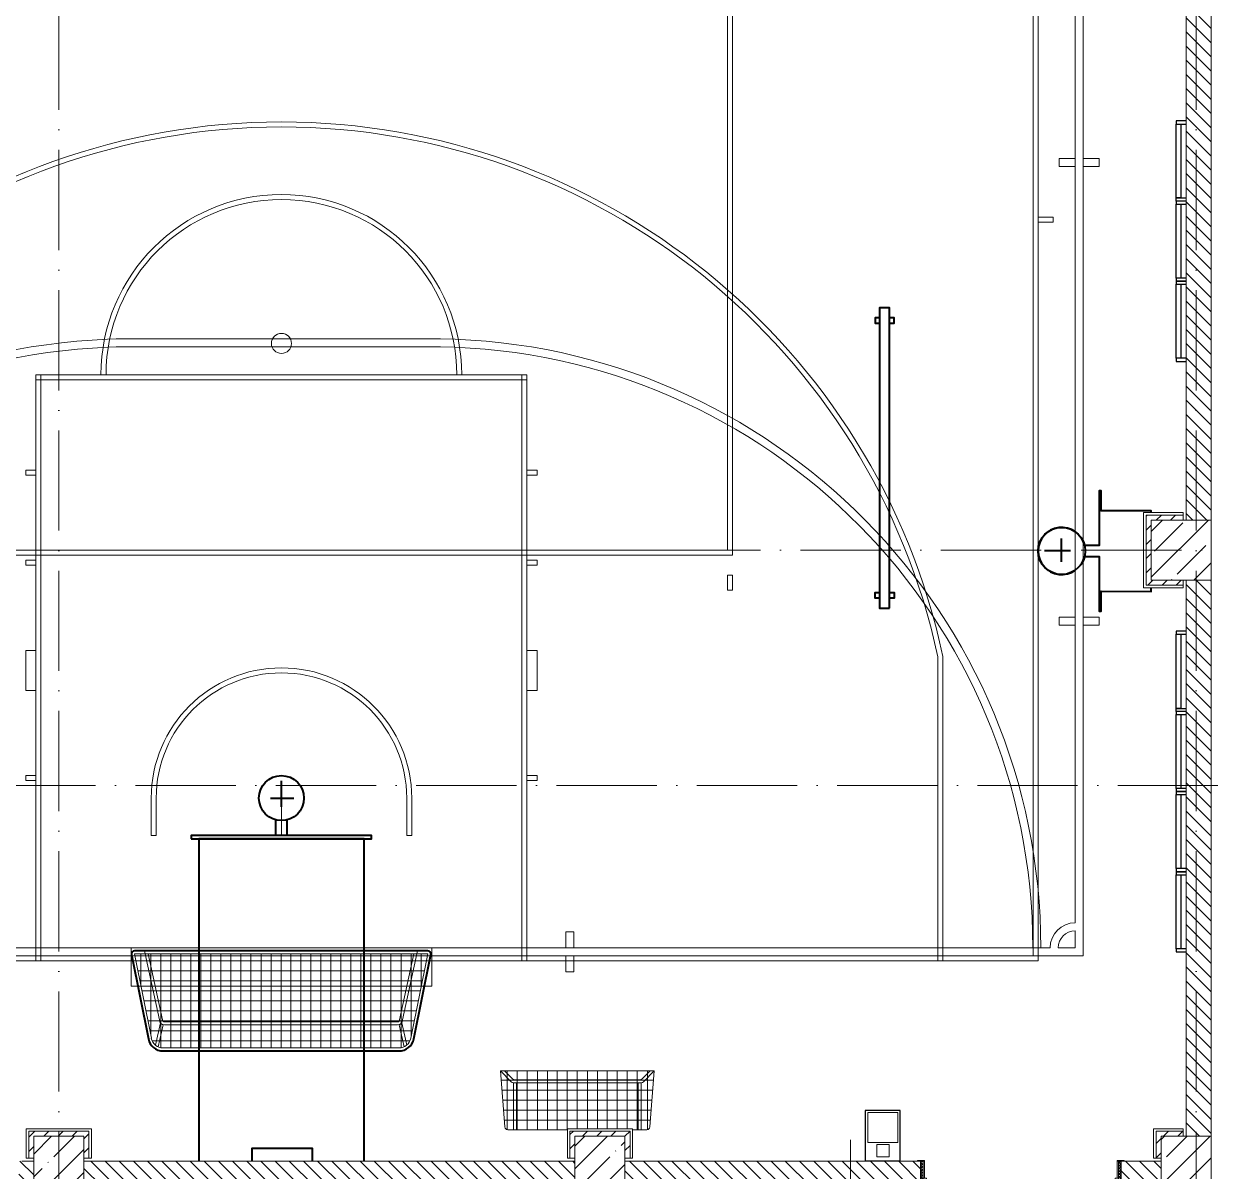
# Model space of a CAD drawing. Header units: millimetres. Extents: x -6467 to 105918, y -7090 to 92481.
# Drawn here: x 77401 to 89260, y 12481 to 23936 of the extents above; entities that cross this region are included whole.
import ezdxf

# ---------------------------------------------------------------- set-up
doc = ezdxf.new("R2010")
doc.units = ezdxf.units.MM
doc.linetypes.add('50_200_ШТРИХ_1Т_ш5_п1_п1_', pattern=[1400, 1000, -200, 0, -200])
for name, color, linetype, lineweight in [('A-DOOR', 7, 'Continuous', 9), ('A-DOOR-2', 7, 'Continuous', 5), ('A-DOOR-FRAM', 7, 'Continuous', 9), ('A-DOOR-FRAM-2', 7, 'Continuous', 5), ('A-WALL', 7, 'Continuous', 5), ('A-WALL-FNSH-1', 7, 'Continuous', 5), ('I-WALL', 7, 'Continuous', 5), ('S-COLS', 7, 'Continuous', 9), ('S-COLS-1', 7, 'Continuous', 5)]:
    doc.layers.add(name, color=color, linetype=linetype, lineweight=lineweight)
for name, color, linetype, lineweight, true_color in [('A-GENM-1', 7, 'Continuous', 9, 0xaaaaaa), ('мебель 2 этаж-1', 7, 'Continuous', 40, 0xaaaaaa), ('Оси-3', 7, '50_200_ШТРИХ_1Т_ш5_п1_п1_', 9, 0xaaaaaa), ('ТХ_разметка баскетбол-1', 7, 'Continuous', 5, 0xaaaaaa), ('ТХ_разметка волейбол-1', 7, 'Continuous', 20, 0xaaaaaa), ('ТХ_разметка волейбол-2', 7, 'Continuous', 9, 0xaaaaaa), ('ТХ_разметка минифутбол-1', 7, 'Continuous', 9, 0xaaaaaa), ('ТХ_функционал-2', 7, 'Continuous', 40, 0xaaaaaa), ('ТХ_функционал-4', 7, 'Continuous', 20, 0xaaaaaa), ('ТХ_функционал-9', 7, 'Continuous', 30, 0xaaaaaa)]:
    doc.layers.add(name, color=color, linetype=linetype, lineweight=lineweight, true_color=true_color)
pattern_1 = [(135, (0, 0), (-70.71068, -70.71068), [])]
pattern_2 = [(45, (0, 0), (-70.71068, 70.71068), [])]

# ---------------------------------------------------------------- blocks, each defined once
blk = doc.blocks.new('BSC_Колонна _Прямоугольная - 500х500-V27-АИ_План этажа Радиаторы_2')
at = {"layer": 'S-COLS-1'}
h = blk.add_hatch(dxfattribs=at)
h.set_pattern_fill('FP_55', color=256, style=0, pattern_type=2)
h.set_pattern_definition([(45, (-89000, -12581.04), (-228.0985, 228.0985), []), (45, (-88771.9, -12581.04), (-228.0985, 228.0985), [403.225, -80.645, 6.706, -73.939])])
h.paths.add_polyline_path([(-250, -250), (250, -250), (250, 250), (-250, 250), (-250, -222)])
for p, q in [((250, 250), (-250, 250)), ((-250, 250), (-250, -250)), ((250, -250), (250, 250)), ((-250, -250), (250, -250))]:
    blk.add_line(p, q, dxfattribs=at)
blk = doc.blocks.new('BSC_Колонна _Прямоугольная - 600х600-V35-АИ_План этажа Радиаторы_2')
at = {"layer": 'S-COLS-1'}
h = blk.add_hatch(dxfattribs=at)
h.set_pattern_fill('FP_63', color=256, style=0, pattern_type=2)
h.set_pattern_definition([(45, (-88950, -18681.04), (-228.0985, 228.0985), []), (45, (-88721.9, -18681.04), (-228.0985, 228.0985), [403.225, -80.645, 6.706, -73.939])])
h.paths.add_polyline_path([(-300, -300), (300, -300), (300, 300), (-300, 300)])
for p, q in [((300, 300), (-300, 300)), ((-300, 300), (-300, -300)), ((300, -300), (300, 300)), ((-300, -300), (300, -300))]:
    blk.add_line(p, q, dxfattribs=at)
blk = doc.blocks.new('BSC_Колонна _Прямоугольная - 500х500-V38-АИ_План этажа Радиаторы_2')
at = {"layer": 'S-COLS-1'}
h = blk.add_hatch(dxfattribs=at)
h.set_pattern_fill('FP_66', color=256, style=0, pattern_type=2)
h.set_pattern_definition([(45, (-77750, -12581.04), (-228.0985, 228.0985), []), (45, (-77521.9, -12581.04), (-228.0985, 228.0985), [403.225, -80.645, 6.706, -73.939])])
h.paths.add_polyline_path([(-250, -250), (250, -250), (250, 250), (-250, 250)])
for p, q in [((250, 250), (-250, 250)), ((-250, 250), (-250, -250)), ((250, -250), (250, 250)), ((-250, -250), (250, -250))]:
    blk.add_line(p, q, dxfattribs=at)
blk = doc.blocks.new('BSC_Колонна _Прямоугольная - 500х500-V39-АИ_План этажа Радиаторы_2')
at = {"layer": 'S-COLS-1'}
h = blk.add_hatch(dxfattribs=at)
h.set_pattern_fill('FP_67', color=256, style=0, pattern_type=2)
h.set_pattern_definition([(45, (-83150, -12581.04), (-228.0985, 228.0985), []), (45, (-82921.9, -12581.04), (-228.0985, 228.0985), [403.225, -80.645, 6.706, -73.939])])
h.paths.add_polyline_path([(-250, -250), (250, -250), (250, 250), (-250, 250)])
for p, q in [((250, 250), (-250, 250)), ((-250, 250), (-250, -250)), ((250, -250), (250, 250)), ((-250, -250), (250, -250))]:
    blk.add_line(p, q, dxfattribs=at)
blk = doc.blocks.new('110_Дверь_СКБ_2Ст - СОШ_Д-22_1_Дв_2000x2100h_Физкультурный зал_ Зал для хореографии_ Снарядная_ Инвентарная_EI30-25548659-АИ_План этажа Радиаторы_2')
at = {"layer": 'A-DOOR-2'}
h = blk.add_hatch(dxfattribs=at)
h.set_pattern_fill('FP_135', color=256, style=0, pattern_type=2)
h.set_pattern_definition([(135, (1301.41, 189.685), (-14.1421, -14.1421), []), (225, (1301.41, 189.685), (14.1421, -14.1421), [])])
h.paths.add_polyline_path([(1012.5, 125), (987.5, 125), (987.5, -125), (1012.5, -125)])
at = {"layer": 'A-DOOR-FRAM-2'}
h = blk.add_hatch(dxfattribs=at)
h.set_pattern_fill('FP_136', color=256, style=0, pattern_type=2)
h.set_pattern_definition([(45, (-821.384, 189.685), (-14.1421, 14.1421), []), (135, (-821.384, 189.685), (-14.1421, -14.1421), [])])
h.paths.add_polyline_path([(-962.5, 125), (-987.5, 125), (-987.5, -125), (-962.5, -125), (-962.5, 97.3)])
at = {"layer": 'A-DOOR'}
for p, q in [((-937.5, 1075), (-937.5, 125)), ((-887.5, 1075), (-937.5, 1075)), ((-887.5, 125), (-887.5, 1075)), ((962.5, 1075), (912.5, 1075)), ((912.5, 1075), (912.5, 125)), ((962.5, 125), (962.5, 1075)), ((-937.5, 125), (-887.5, 125)), ((912.5, 125), (962.5, 125))]:
    blk.add_line(p, q, dxfattribs=at)
at = {"layer": 'A-DOOR-2'}
for centre, start, end in [((-937.5, 125), 360, 90), ((962.5, 125), 90, 180)]:
    blk.add_arc(centre, 950, start, end, dxfattribs=at)
at = {"layer": 'A-DOOR-FRAM'}
for p, q in [((-947.5, 133), (-1017.5, 133)), ((-1017.5, 133), (-1017.5, 125)), ((-1017.5, 125), (-947.5, 125)), ((-962.5, 125), (-987.5, 125)), ((-987.5, 125), (-987.5, -125)), ((-937.5, 125), (-962.5, 125)), ((-962.5, 125), (-962.5, 45)), ((-962.5, -125), (-962.5, 125)), ((-947.5, 125), (-947.5, 133)), ((-937.5, 75), (-937.5, 125)), ((962.5, 125), (962.5, 75)), ((987.5, 125), (962.5, 125)), ((1042.5, 133), (972.5, 133)), ((972.5, 133), (972.5, 125)), ((972.5, 125), (1042.5, 125)), ((987.5, 45), (987.5, 125)), ((1012.5, 125), (987.5, 125)), ((987.5, 125), (987.5, -125)), ((1012.5, -125), (1012.5, 125)), ((1042.5, 125), (1042.5, 133)), ((-962.5, 45), (-927.5, 45)), ((-947.5, 45), (-962.5, 45)), ((-962.5, 45), (-962.5, -125)), ((-947.5, -125), (-947.5, 45)), ((-927.5, 75), (-937.5, 75)), ((-927.5, 45), (-927.5, 75)), ((962.5, 75), (952.5, 75)), ((952.5, 75), (952.5, 45)), ((952.5, 45), (987.5, 45)), ((987.5, 45), (972.5, 45)), ((972.5, 45), (972.5, -125)), ((987.5, -125), (987.5, 45)), ((-947.5, -125), (-1017.5, -125)), ((-1017.5, -125), (-1017.5, -133)), ((-1017.5, -133), (-947.5, -133)), ((-987.5, -125), (-962.5, -125)), ((-962.5, -125), (-947.5, -125)), ((-947.5, -133), (-947.5, -125)), ((972.5, -125), (987.5, -125)), ((1042.5, -125), (972.5, -125)), ((972.5, -125), (972.5, -133)), ((972.5, -133), (1042.5, -133)), ((987.5, -125), (1012.5, -125)), ((1042.5, -133), (1042.5, -125))]:
    blk.add_line(p, q, dxfattribs=at)
blk = doc.blocks.new('АР_Перемычка1 - АР_Перемычка-26079405-АИ_План этажа Радиаторы_2')
at = {"layer": 'A-GENM-1'}
blk.add_line((-150, -125), (-141, -125), dxfattribs=at)
blk = doc.blocks.new('АР_Перемычка1 - АР_Перемычка-25548623-АИ_План этажа Радиаторы_2')
at = {"layer": 'A-GENM-1'}
blk.add_line((-400, -125), (-393, -125), dxfattribs=at)
blk = doc.blocks.new('мебель 2 этаж-28800768-АИ_План этажа Радиаторы_2')
at = {"layer": 'ТХ_разметка баскетбол-1'}
for p, q in [((79785, 22096), (84685, 22096)), ((79835, 22146), (79835, 16296)), ((84635, 22146), (84635, 16296)), ((88785, 19331), (88785, 16296)), ((88835, 19336), (88835, 16296)), ((82235, 17546), (82235, 17921)), ((81335, 17546), (83135, 17546))]:
    blk.add_line(p, q, dxfattribs=at)
at = {"layer": 'ТХ_разметка баскетбол-1', "flags": 128}
for points in [[(74685, 42396), (74685, 16296), (89785, 16296), (89785, 42396)], [(74735, 42346), (74735, 16346), (89735, 16346), (89735, 42346)], [(89785, 23721), (89785, 23671), (89935, 23671), (89935, 23721)], [(79685, 21146), (79685, 21196), (79785, 21196), (79785, 21146)], [(84785, 21146), (84785, 21196), (84685, 21196), (84685, 21146)], [(79685, 20296), (79685, 20246), (79785, 20246), (79785, 20296)], [(84785, 20296), (84785, 20246), (84685, 20246), (84685, 20296)], [(79685, 19396), (79685, 18996), (79785, 18996), (79785, 19396)], [(84785, 19396), (84785, 18996), (84685, 18996), (84685, 19396)], [(79685, 18146), (79685, 18096), (79785, 18096), (79785, 18146)], [(84785, 18146), (84785, 18096), (84685, 18096), (84685, 18146)]]:
    blk.add_lwpolyline(points, close=True, dxfattribs=at)
for points in [[(79785, 16296), (79785, 22146), (84685, 22146), (84685, 16296)], [(80935, 17921), (80935, 17546), (80985, 17546), (80985, 17921)], [(83535, 17921), (83535, 17546), (83485, 17546), (83485, 17921)]]:
    blk.add_lwpolyline(points, dxfattribs=at)
at = {"layer": 'ТХ_разметка баскетбол-1'}
for centre, radius, start, end in [((82235, 17921), 6750, 12.1007, 167.8994), ((82235, 17921), 6700, 12.1467, 167.8533), ((82234, 22146), 1800, 0, 180), ((82235, 22146), 1750, 0, 180), ((82235, 17921), 1300, 0, 180), ((82235, 17921), 1250, 0, 180)]:
    blk.add_arc(centre, radius, start, end, dxfattribs=at)
at = {"layer": 'ТХ_разметка волейбол-1', "flags": 128}
for points in [[(77735, 38346), (77735, 20346), (86735, 20346), (86735, 38346)], [(77785, 38296), (77785, 20396), (86685, 20396), (86685, 38296)], [(86735, 20146), (86685, 20146), (86685, 19996), (86735, 19996)]]:
    blk.add_lwpolyline(points, close=True, dxfattribs=at)
at = {"layer": 'ТХ_разметка волейбол-2'}
blk.add_line((86735, 20146), (86735, 19996), dxfattribs=at)
at = {"layer": 'ТХ_разметка волейбол-2', "flags": 128}
blk.add_lwpolyline([(77735, 38346), (77735, 20346), (86735, 20346), (86735, 38346)], close=True, dxfattribs=at)
at = {"layer": 'ТХ_разметка минифутбол-1'}
for p, q in [((90155, 16676), (90155, 42016)), ((80585, 22505), (83823, 22505)), ((80585, 22425), (83823, 22425)), ((89905, 16426), (74564, 16426)), ((74565, 16426), (89905, 16426)), ((80735, 16346), (80735, 16426)), ((90235, 16346), (74235, 16346)), ((80734, 16042), (83734, 16042))]:
    blk.add_line(p, q, dxfattribs=at)
at = {"layer": 'ТХ_разметка минифутбол-1', "flags": 128}
for points in [[(90235, 42346), (74235, 42346), (74235, 16346), (90235, 16346)], [(90154, 24306), (89995, 24306), (89995, 24226), (90154, 24226), (89995, 24226), (89995, 24306)], [(90154, 19726), (89995, 19726), (89995, 19646), (90154, 19646), (89995, 19646), (89995, 19726)], [(85154, 16426), (85154, 16586), (85074, 16586), (85074, 16426), (85074, 16586), (85154, 16586)]]:
    blk.add_lwpolyline(points, close=True, dxfattribs=at)
for points in [[(90235, 24306), (90395, 24306), (90395, 24226), (90235, 24226), (90395, 24226), (90395, 24306), (90235, 24306)], [(90235, 19726), (90395, 19726), (90395, 19646), (90235, 19646), (90395, 19646), (90395, 19726), (90235, 19726)], [(90155, 16596), (90155, 16426), (89985, 16426)], [(82235, 16346), (80735, 16346), (80735, 16042), (83735, 16042), (83735, 16346), (83735, 16426)], [(85154, 16346), (85154, 16186), (85074, 16186), (85074, 16346), (85074, 16186), (85154, 16186), (85154, 16346)]]:
    blk.add_lwpolyline(points, dxfattribs=at)
at = {"layer": 'ТХ_разметка минифутбол-1'}
blk.add_circle((82235, 22460), 100, dxfattribs=at)
for centre, radius, start, end in [((80738, 16425), 6081, 90.7758, 179.9884), ((80738, 16425), 6001, 90.7761, 179.9879), ((83731, 16425), 6001, 0.0102, 89.2239), ((83731, 16425), 6081, 0.0097, 89.2242), ((90155, 16426), 250, 90, 180), ((90155, 16426), 170, 90, 180)]:
    blk.add_arc(centre, radius, start, end, dxfattribs=at)
at = {"layer": 'ТХ_функционал-2'}
for p, q in [((90020, 20278), (90020, 20511)), ((90107, 20388), (89849, 20388)), ((82235, 17834), (82235, 18093)), ((82125, 17921), (82358, 17921)), ((83060, 14296), (83060, 17516)), ((83695, 16397), (80768, 16397)), ((80738, 16361), (80907, 15518)), ((83555, 15518), (83724, 16361)), ((81054, 15397), (83408, 15397))]:
    blk.add_line(p, q, dxfattribs=at)
at = {"layer": 'ТХ_функционал-2', "flags": 128}
for points in [[(88301, 19816), (88301, 22816), (88201, 22816), (88201, 19816)], [(81335, 17516), (83135, 17516), (83135, 17546), (81335, 17546)]]:
    blk.add_lwpolyline(points, close=True, dxfattribs=at)
for points in [[(88201, 22716), (88158, 22716), (88158, 22661), (88201, 22661)], [(88301, 22661), (88350, 22661), (88350, 22716), (88301, 22716)], [(90913, 20771), (90913, 20788), (90413, 20788), (90413, 20988), (90395, 20988), (90395, 20443), (90249, 20443)], [(90249, 20333), (90395, 20333), (90395, 19788), (90413, 19788), (90413, 19988), (90913, 19985), (90913, 20021)], [(88201, 19916), (88158, 19916), (88158, 19972), (88201, 19972)], [(88301, 19972), (88350, 19972), (88350, 19916), (88301, 19916)], [(82290, 17703), (82290, 17546), (82180, 17546), (82180, 17703)], [(83060, 17516), (81410, 17516), (81410, 14296)], [(81942, 14296), (81942, 14426), (82542, 14426), (82542, 14296)]]:
    blk.add_lwpolyline(points, dxfattribs=at)
at = {"layer": 'ТХ_функционал-2'}
for centre, radius in [((90020, 20388), 235), ((82235, 17921), 225)]:
    blk.add_circle(centre, radius, dxfattribs=at)
for centre, radius, start, end in [((90020, 20388), 235, 13.5352, 346.4648), ((80768, 16367), 30, 90, 191.3099), ((83695, 16367), 30, 348.6901, 90), ((81054, 15547), 150, 191.3099, 270), ((83408, 15547), 150, 270, 348.6901)]:
    blk.add_arc(centre, radius, start, end, dxfattribs=at)
at = {"layer": 'ТХ_функционал-4'}
for p, q in [((80831, 16050), (80831, 16367)), ((80931, 15550), (80931, 16367)), ((81031, 15427), (81031, 16367)), ((81131, 15427), (81131, 16367)), ((81231, 15427), (81231, 16367)), ((81331, 15427), (81331, 16367)), ((81431, 15427), (81431, 16367)), ((81531, 15427), (81531, 16367)), ((81631, 15427), (81631, 16367)), ((81731, 15427), (81731, 16367)), ((81831, 15427), (81831, 16367)), ((81931, 15427), (81931, 16367)), ((82031, 15427), (82031, 16367)), ((82131, 15427), (82131, 16367)), ((82231, 15427), (82231, 16367)), ((82328, 15427), (82328, 16367)), ((82428, 15427), (82428, 16367)), ((82528, 15427), (82528, 16367)), ((82628, 15427), (82628, 16367)), ((82728, 15427), (82728, 16367)), ((82828, 15427), (82828, 16367)), ((82928, 15427), (82928, 16367)), ((83028, 15427), (83028, 16367)), ((83128, 15427), (83128, 16367)), ((83228, 15427), (83228, 16367)), ((83328, 15427), (83328, 16367)), ((83428, 15427), (83428, 16367)), ((83528, 15535), (83528, 16367)), ((83628, 16035), (83628, 16367)), ((83681, 16297), (80782, 16297)), ((83661, 16197), (80802, 16197)), ((83641, 16097), (80822, 16097)), ((83621, 15997), (80842, 15997)), ((83601, 15897), (80862, 15897)), ((83581, 15797), (80882, 15797)), ((83561, 15697), (80902, 15697)), ((81027, 15677), (80978, 15455)), ((81054, 15658), (81005, 15438)), ((81068, 15686), (83394, 15686)), ((81068, 15656), (83394, 15656)), ((83409, 15658), (83458, 15438)), ((83435, 15677), (83485, 15455)), ((83541, 15597), (80922, 15597)), ((83517, 15497), (80945, 15497)), ((81054, 15427), (83408, 15427)), ((84420, 15198), (84528, 15089)), ((84488, 14610), (84488, 15200)), ((84588, 14610), (84588, 15200)), ((84688, 14610), (84688, 15200)), ((84789, 14610), (84789, 15200)), ((84889, 14610), (84889, 15200)), ((84987, 14610), (84987, 15200)), ((85087, 14610), (85087, 15200)), ((85187, 14621), (85187, 15200)), ((85288, 14621), (85288, 15200)), ((85388, 14621), (85388, 15200)), ((85486, 14621), (85486, 15200)), ((85586, 14621), (85586, 15200)), ((85686, 14621), (85686, 15200)), ((85786, 14610), (85786, 15200)), ((85846, 15089), (85955, 15198)), ((85886, 14610), (85886, 15200)), ((85947, 15105), (84427, 15105)), ((84562, 15110), (85812, 15110)), ((84580, 15080), (84580, 14610)), ((85795, 15080), (85795, 14610)), ((85940, 15005), (84435, 15005)), ((85932, 14905), (84442, 14905)), ((85924, 14805), (84450, 14805)), ((85917, 14705), (84458, 14705)), ((84493, 14610), (85088, 14610)), ((85738, 14610), (85882, 14610))]:
    blk.add_line(p, q, dxfattribs=at)
at = {"layer": 'ТХ_функционал-4', "flags": 128}
for points in [[(83526, 15524), (83695, 16367), (80768, 16367), (80937, 15524)], [(83444, 15706), (83594, 16397), (80868, 16397), (81018, 15706)], [(83414, 15708), (83557, 16367), (80905, 16367), (81048, 15708)], [(85911, 14638), (85955, 15200), (84420, 15200), (84463, 14638)], [(85833, 15119), (85915, 15200), (84460, 15200), (84541, 15119)], [(84550, 14610), (84550, 15080), (85825, 15080), (85825, 14610)]]:
    blk.add_lwpolyline(points, dxfattribs=at)
for points in [[(88385, 14783), (88385, 14483), (88085, 14483), (88085, 14783)], [(88175, 14464), (88175, 14341), (88300, 14341), (88300, 14464)]]:
    blk.add_lwpolyline(points, close=True, dxfattribs=at)
at = {"layer": 'ТХ_функционал-4'}
for centre, radius, start, end in [((81068, 15706), 50, 180, 270), ((81068, 15706), 20, 172.8316, 270), ((83394, 15706), 20, 270, 7.1684), ((83394, 15706), 50, 270, 0), ((81054, 15547), 120, 191.3099, 270), ((83408, 15547), 120, 270, 348.6901), ((84550, 15110), 30, 225, 270), ((84562, 15140), 30, 225, 270), ((85812, 15140), 30, 270, 315), ((85825, 15110), 30, 270, 315), ((84493, 14640), 30, 184.3987, 270), ((85882, 14640), 30, 270, 355.6013)]:
    blk.add_arc(centre, radius, start, end, dxfattribs=at)
at = {"layer": 'ТХ_функционал-9'}
for p, q in [((91263, 24681), (91163, 24681)), ((91163, 23912), (91263, 23912)), ((91263, 23112), (91163, 23112)), ((91263, 23081), (91163, 23081)), ((91263, 22312), (91163, 22312)), ((91263, 19586), (91163, 19586)), ((91163, 18817), (91263, 18817)), ((91263, 18017), (91163, 18017)), ((91263, 17986), (91163, 17986)), ((91263, 17217), (91163, 17217)), ((91263, 17186), (91163, 17186)), ((91263, 16417), (91163, 16417))]:
    blk.add_line(p, q, dxfattribs=at)
at = {"layer": 'ТХ_функционал-9', "flags": 128}
for points in [[(91163, 24681), (91163, 24650), (91263, 24650)], [(91263, 23881), (91163, 23881), (91163, 23912)], [(91263, 23881), (91163, 23881), (91163, 23850), (91263, 23850)], [(91163, 23112), (91163, 23081), (91263, 23081)], [(91163, 23081), (91163, 23050), (91263, 23050)], [(91163, 22312), (91163, 22281), (91263, 22281)], [(91163, 19586), (91163, 19556), (91263, 19556)], [(91263, 18786), (91163, 18786), (91163, 18817)], [(91263, 18786), (91163, 18786), (91163, 18756), (91263, 18756)], [(91163, 18017), (91163, 17986), (91263, 17986)], [(91163, 17986), (91163, 17956), (91263, 17956)], [(91163, 17217), (91163, 17186), (91263, 17186)], [(91163, 17186), (91163, 17156), (91263, 17156)], [(91163, 16417), (91163, 16386), (91263, 16386)]]:
    blk.add_lwpolyline(points, dxfattribs=at)
for points in [[(91208, 23912), (91164, 23912), (91164, 24650), (91208, 24650)], [(91208, 23112), (91164, 23112), (91164, 23850), (91208, 23850)], [(91208, 22312), (91164, 22312), (91164, 23050), (91208, 23050)], [(91208, 18817), (91164, 18817), (91164, 19556), (91208, 19556)], [(91208, 18017), (91164, 18017), (91164, 18756), (91208, 18756)], [(91208, 17217), (91164, 17217), (91164, 17956), (91208, 17956)], [(91208, 16417), (91164, 16417), (91164, 17156), (91208, 17156)], [(88060, 14801), (88060, 14301), (88410, 14301), (88410, 14801)]]:
    blk.add_lwpolyline(points, close=True, dxfattribs=at)

msp = doc.modelspace()

# ---------------------------------------------------------------- hatches: boundary and pattern name
at = {"layer": 'I-WALL'}
h = msp.add_hatch(dxfattribs=at)
h.set_pattern_fill('FP_2', color=256, style=0, pattern_type=2)
h.set_pattern_definition(pattern_1)
h.paths.add_polyline_path([(89000, 12321), (89250, 12321), (89250, 12331), (89000, 12331)])
h.paths.add_polyline_path([(89244, 12831), (89250, 12831), (89250, 18381), (89000, 18381), (89000, 12831), (89200, 12831)])
h.paths.add_polyline_path([(89200, 18981), (89250, 18981), (89250, 24381), (89000, 24381), (89000, 18981), (89170, 18981)])
h.paths.add_polyline_path([(89097, 24981), (89250, 24981), (89250, 30381), (89000, 30381), (89000, 24981)])
h.paths.add_polyline_path([(89200, 30981), (89250, 30981), (89250, 36381), (89000, 36381), (89000, 30981), (89025, 30981)])
h.paths.add_polyline_path([(89100, 36981), (89250, 36981), (89250, 42431), (89000, 42431), (89000, 36981), (89099, 36981)])
h = msp.add_hatch(dxfattribs=at)
h.set_pattern_fill('FP_4', color=256, style=0, pattern_type=2)
h.set_pattern_definition(pattern_2)
h.paths.add_polyline_path([(88970, 18981), (88970, 19031), (88600, 19031), (88600, 18981), (88650, 18981)])
h = msp.add_hatch(dxfattribs=at)
h.set_pattern_fill('FP_4', color=256, style=0, pattern_type=2)
h.set_pattern_definition(pattern_2)
h.paths.add_polyline_path([(88650, 18381), (88650, 18981), (88600, 18981), (88600, 18381)])
h = msp.add_hatch(dxfattribs=at)
h.set_pattern_fill('FP_4', color=256, style=0, pattern_type=2)
h.set_pattern_definition(pattern_2)
h.paths.add_polyline_path([(88650, 18331), (88970, 18331), (88970, 18381), (88600, 18381), (88600, 18331)])
h = msp.add_hatch(dxfattribs=at)
h.set_pattern_fill('FP_4', color=256, style=0, pattern_type=2)
h.set_pattern_definition(pattern_2)
h.paths.add_polyline_path([(77450, 12611), (77500, 12611), (77500, 12881), (77450, 12881), (77450, 12831)])
h = msp.add_hatch(dxfattribs=at)
h.set_pattern_fill('FP_4', color=256, style=0, pattern_type=2)
h.set_pattern_definition(pattern_2)
h.paths.add_polyline_path([(78000, 12831), (78000, 12881), (77500, 12881), (77500, 12831)])
h = msp.add_hatch(dxfattribs=at)
h.set_pattern_fill('FP_4', color=256, style=0, pattern_type=2)
h.set_pattern_definition(pattern_2)
h.paths.add_polyline_path([(78000, 12611), (78050, 12611), (78050, 12881), (78000, 12881), (78000, 12831)])
h = msp.add_hatch(dxfattribs=at)
h.set_pattern_fill('FP_4', color=256, style=0, pattern_type=2)
h.set_pattern_definition(pattern_2)
h.paths.add_polyline_path([(82850, 12611), (82900, 12611), (82900, 12881), (82850, 12881), (82850, 12831)])
h = msp.add_hatch(dxfattribs=at)
h.set_pattern_fill('FP_4', color=256, style=0, pattern_type=2)
h.set_pattern_definition(pattern_2)
h.paths.add_polyline_path([(83400, 12831), (83400, 12881), (82900, 12881), (82900, 12831)])
h = msp.add_hatch(dxfattribs=at)
h.set_pattern_fill('FP_4', color=256, style=0, pattern_type=2)
h.set_pattern_definition(pattern_2)
h.paths.add_polyline_path([(83400, 12611), (83450, 12611), (83450, 12881), (83400, 12881), (83400, 12831)])
h = msp.add_hatch(dxfattribs=at)
h.set_pattern_fill('FP_4', color=256, style=0, pattern_type=2)
h.set_pattern_definition(pattern_2)
h.paths.add_polyline_path([(88700, 12611), (88750, 12611), (88750, 12881), (88700, 12881), (88700, 12831)])
h = msp.add_hatch(dxfattribs=at)
h.set_pattern_fill('FP_4', color=256, style=0, pattern_type=2)
h.set_pattern_definition(pattern_2)
h.paths.add_polyline_path([(88970, 12831), (88970, 12881), (88750, 12881), (88750, 12831)])
h = msp.add_hatch(dxfattribs=at)
h.set_pattern_fill('FP_2', color=256, style=0, pattern_type=2)
h.set_pattern_definition(pattern_1)
h.paths.add_polyline_path([(86350, 12331), (86350, 12581), (83400, 12581), (83400, 12331), (86320, 12331)])
h.paths.add_polyline_path([(88350, 12331), (88750, 12331), (88750, 12581), (88350, 12581), (88350, 12359)])
h.paths.add_polyline_path([(82800, 12331), (82900, 12331), (82900, 12581), (78000, 12581), (78000, 12331), (82780, 12331)])
h.paths.add_polyline_path([(75320, 12331), (75350, 12331), (75350, 12581), (75000, 12581), (75000, 12331), (75082, 12331)])
h.paths.add_polyline_path([(77380, 12331), (77500, 12331), (77500, 12581), (77350, 12581), (77350, 12331)])

# ---------------------------------------------------------------- linework, layer by layer
at = {"layer": 'A-WALL'}
for p, q in [((89000, 24381), (89000, 18981)), ((89250, 18981), (89250, 24381)), ((88600, 19031), (88970, 19031)), ((88600, 18331), (88600, 19031)), ((88970, 18331), (88600, 18331)), ((89000, 18381), (89000, 12831)), ((89250, 12831), (89250, 18381)), ((77450, 12881), (78050, 12881)), ((77450, 12611), (77450, 12881)), ((78050, 12881), (78050, 12611)), ((82850, 12881), (83450, 12881)), ((82850, 12611), (82850, 12881)), ((83450, 12881), (83450, 12611)), ((88700, 12881), (88970, 12881)), ((88700, 12611), (88700, 12881)), ((77500, 12581), (77380, 12581)), ((82900, 12581), (78000, 12581)), ((86320, 12581), (83400, 12581)), ((88750, 12581), (88380, 12581))]:
    msp.add_line(p, q, dxfattribs=at)
at = {"layer": 'A-WALL-FNSH-1'}
for p, q in [((88970, 19056), (88575, 19056)), ((88575, 19056), (88575, 18306)), ((88970, 18981), (88970, 19056)), ((88575, 18306), (88970, 18306)), ((88970, 18306), (88970, 18381)), ((78075, 12906), (77425, 12906)), ((77425, 12906), (77425, 12611)), ((78075, 12611), (78075, 12906)), ((83475, 12906), (82825, 12906)), ((82825, 12906), (82825, 12611)), ((83475, 12611), (83475, 12906)), ((88970, 12906), (88675, 12906)), ((88675, 12906), (88675, 12611)), ((88970, 12831), (88970, 12906)), ((77425, 12611), (77500, 12611)), ((78000, 12611), (78075, 12611)), ((82825, 12611), (82900, 12611)), ((83400, 12611), (83475, 12611)), ((88675, 12611), (88750, 12611))]:
    msp.add_line(p, q, dxfattribs=at)
at = {"layer": 'Оси-3'}
for p, q in [((77750, 91281), (77750, 9331)), ((89100, 91281), (89100, -5890)), ((66950, 18681), (90319, 18681)), ((104718, 16331), (66950, 16331)), ((85650, -5890), (85650, 12795))]:
    msp.add_line(p, q, dxfattribs=at)

# ---------------------------------------------------------------- block references
at = {"layer": 'A-DOOR-2', "rotation": 180}
msp.add_blockref('110_Дверь_СКБ_2Ст - СОШ_Д-22_1_Дв_2000x2100h_Физкультурный зал_ Зал для хореографии_ Снарядная_ Инвентарная_EI30-25548659-АИ_План этажа Радиаторы_2', (87362, 12456), dxfattribs=at)
at = {"layer": 'A-GENM-1', "rotation": 180}
for name, p in [('АР_Перемычка1 - АР_Перемычка-26079405-АИ_План этажа Радиаторы_2', (77350, 12456)), ('АР_Перемычка1 - АР_Перемычка-25548623-АИ_План этажа Радиаторы_2', (88350, 12456))]:
    msp.add_blockref(name, p, dxfattribs=at)
at = {"layer": 'S-COLS'}
for name, p in [('BSC_Колонна _Прямоугольная - 600х600-V35-АИ_План этажа Радиаторы_2', (88950, 18681)), ('BSC_Колонна _Прямоугольная - 500х500-V38-АИ_План этажа Радиаторы_2', (77750, 12581)), ('BSC_Колонна _Прямоугольная - 500х500-V39-АИ_План этажа Радиаторы_2', (83150, 12581)), ('BSC_Колонна _Прямоугольная - 500х500-V27-АИ_План этажа Радиаторы_2', (89000, 12581))]:
    msp.add_blockref(name, p, dxfattribs=at)
at = {"layer": 'мебель 2 этаж-1'}
msp.add_blockref('мебель 2 этаж-28800768-АИ_План этажа Радиаторы_2', (-2263, -1715), dxfattribs=at)

doc.saveas('drawing.dxf')
